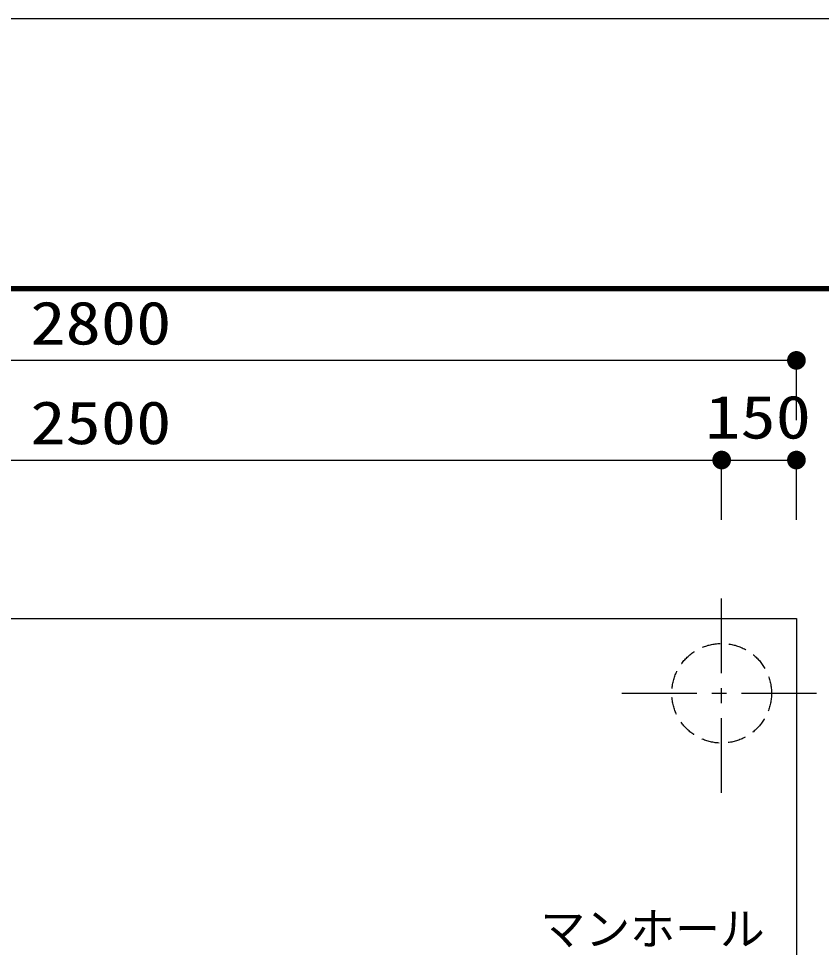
# Model space of a CAD drawing. Units: millimetres, scale not verified. Extents: x -24131 to 8910, y -6308 to 6308.
# Drawn here: x -4985 to -3374, y 4443 to 6308 of the extents above; entities that cross this region are included whole.
import ezdxf
from ezdxf.enums import TextEntityAlignment as Align

# ---------------------------------------------------------------- set-up
doc = ezdxf.new("R2010")
doc.units = ezdxf.units.MM
doc.header["$LTSCALE"] = 30
doc.linetypes.add('CHAIN1', pattern=[8, 5, -1, 1, -1])
doc.linetypes.add('DASHED1', pattern=[1.8, 1.2, -0.6])
for name, color, linetype, lineweight in [('0-1_空気管', 3, 'Continuous', 25), ('0-B_機器', 2, 'Continuous', 25), ('0-D_08', 2, 'Continuous', 25), ('1-5_00クル-フ-6寸法', 132, 'Continuous', 25), ('1-9_図面枠', 7, 'Continuous', 25), ('1-A_Axis_waku', 7, 'Continuous', 25)]:
    doc.layers.add(name, color=color, linetype=linetype, lineweight=lineweight)
doc.styles.add('ＭＳ ゴシック', font='')
doc.styles.get('ＭＳ ゴシック').set_extended_font_data('MS Gothic')

msp = doc.modelspace()

# ---------------------------------------------------------------- linework, layer by layer
at = {"layer": '0-B_機器', "linetype": 'CHAIN1'}
for p, q in [((-3574.26, 4753.46), (-3574.26, 5153.46)), ((-3774.26, 4953.46), (-3374.26, 4953.46))]:
    msp.add_line(p, q, dxfattribs=at)
at = {"layer": '0-B_機器'}
for p, q in [((-6224.26, 5103.46), (-3424.26, 5103.46)), ((-3424.26, 5103.46), (-3424.26, 2703.46))]:
    msp.add_line(p, q, dxfattribs=at)
at = {"layer": '0-D_08', "linetype": 'DASHED1'}
msp.add_circle((-3574.26, 4953.46), 100, dxfattribs=at)
at = {"layer": '1-5_00クル-フ-6寸法', "color": 4}
for p, q in [((-3424.26, 5621.51), (-6224.26, 5621.51)), ((-3424.26, 5501.51), (-3424.26, 5621.51)), ((-6074.26, 5421.51), (-3574.26, 5421.51)), ((-3574.26, 5301.51), (-3574.26, 5421.51)), ((-3574.26, 5301.51), (-3574.26, 5421.51)), ((-3574.26, 5421.51), (-3424.26, 5421.51)), ((-3424.26, 5301.51), (-3424.26, 5421.51))]:
    msp.add_line(p, q, dxfattribs=at)
at = {"layer": '1-5_00クル-フ-6寸法'}
for points in [[(-3424.26, 5621.51), (-3441.7, 5628.41), (-3440.69, 5630.54)], [(-3424.26, 5621.51), (-3440.69, 5630.54), (-3439.43, 5632.53)], [(-3424.26, 5621.51), (-3439.43, 5632.53), (-3437.93, 5634.35)], [(-3424.26, 5621.51), (-3437.93, 5634.35), (-3436.21, 5635.96)], [(-3424.26, 5621.51), (-3436.21, 5635.96), (-3434.31, 5637.34)], [(-3424.26, 5621.51), (-3434.31, 5637.34), (-3432.25, 5638.48)], [(-3424.26, 5621.51), (-3432.25, 5638.48), (-3430.06, 5639.34)], [(-3424.26, 5621.51), (-3430.06, 5639.34), (-3427.78, 5639.93)], [(-3424.26, 5621.51), (-3427.78, 5639.93), (-3425.44, 5640.22)], [(-3424.26, 5621.51), (-3425.44, 5640.22), (-3423.08, 5640.22)], [(-3424.26, 5621.51), (-3423.08, 5640.22), (-3420.75, 5639.93)], [(-3424.26, 5621.51), (-3420.75, 5639.93), (-3418.47, 5639.34)], [(-3424.26, 5621.51), (-3418.47, 5639.34), (-3416.28, 5638.48)], [(-3424.26, 5621.51), (-3416.28, 5638.48), (-3414.22, 5637.34)], [(-3424.26, 5621.51), (-3414.22, 5637.34), (-3412.31, 5635.96)], [(-3424.26, 5621.51), (-3412.31, 5635.96), (-3410.59, 5634.35)], [(-3424.26, 5621.51), (-3410.59, 5634.35), (-3409.09, 5632.53)], [(-3424.26, 5621.51), (-3409.09, 5632.53), (-3407.83, 5630.54)], [(-3424.26, 5621.51), (-3407.83, 5630.54), (-3406.83, 5628.41)], [(-3424.26, 5621.51), (-3443.01, 5621.51), (-3442.86, 5623.86)], [(-3424.26, 5621.51), (-3442.86, 5619.16), (-3443.01, 5621.51)], [(-3424.26, 5621.51), (-3442.86, 5623.86), (-3442.42, 5626.17)], [(-3424.26, 5621.51), (-3442.42, 5616.85), (-3442.86, 5619.16)], [(-3424.26, 5621.51), (-3442.42, 5626.17), (-3441.7, 5628.41)], [(-3424.26, 5621.51), (-3441.7, 5614.61), (-3442.42, 5616.85)], [(-3424.26, 5621.51), (-3440.69, 5612.48), (-3441.7, 5614.61)], [(-3424.26, 5621.51), (-3439.43, 5610.49), (-3440.69, 5612.48)], [(-3424.26, 5621.51), (-3437.93, 5608.67), (-3439.43, 5610.49)], [(-3424.26, 5621.51), (-3436.21, 5607.06), (-3437.93, 5608.67)], [(-3424.26, 5621.51), (-3434.31, 5605.68), (-3436.21, 5607.06)], [(-3424.26, 5621.51), (-3432.25, 5604.54), (-3434.31, 5605.68)], [(-3424.26, 5621.51), (-3430.06, 5603.68), (-3432.25, 5604.54)], [(-3424.26, 5621.51), (-3427.78, 5603.09), (-3430.06, 5603.68)], [(-3424.26, 5621.51), (-3425.44, 5602.8), (-3427.78, 5603.09)], [(-3424.26, 5621.51), (-3423.08, 5602.8), (-3425.44, 5602.8)], [(-3424.26, 5621.51), (-3406.83, 5628.41), (-3406.1, 5626.17)], [(-3424.26, 5621.51), (-3406.1, 5626.17), (-3405.66, 5623.86)], [(-3424.26, 5621.51), (-3405.66, 5623.86), (-3405.51, 5621.51)], [(-3424.26, 5621.51), (-3420.75, 5603.09), (-3423.08, 5602.8)], [(-3424.26, 5621.51), (-3418.47, 5603.68), (-3420.75, 5603.09)], [(-3424.26, 5621.51), (-3416.28, 5604.54), (-3418.47, 5603.68)], [(-3424.26, 5621.51), (-3414.22, 5605.68), (-3416.28, 5604.54)], [(-3424.26, 5621.51), (-3412.31, 5607.06), (-3414.22, 5605.68)], [(-3424.26, 5621.51), (-3410.59, 5608.67), (-3412.31, 5607.06)], [(-3424.26, 5621.51), (-3409.09, 5610.49), (-3410.59, 5608.67)], [(-3424.26, 5621.51), (-3407.83, 5612.48), (-3409.09, 5610.49)], [(-3424.26, 5621.51), (-3406.83, 5614.61), (-3407.83, 5612.48)], [(-3424.26, 5621.51), (-3406.1, 5616.85), (-3406.83, 5614.61)], [(-3424.26, 5621.51), (-3405.66, 5619.16), (-3406.1, 5616.85)], [(-3424.26, 5621.51), (-3405.51, 5621.51), (-3405.66, 5619.16)], [(-3574.26, 5421.51), (-3592.86, 5423.86), (-3592.42, 5426.17)], [(-3574.26, 5421.51), (-3592.86, 5423.86), (-3592.42, 5426.17)], [(-3574.26, 5421.51), (-3592.42, 5426.17), (-3591.7, 5428.41)], [(-3574.26, 5421.51), (-3592.42, 5426.17), (-3591.7, 5428.41)], [(-3574.26, 5421.51), (-3591.7, 5428.41), (-3590.69, 5430.54)], [(-3574.26, 5421.51), (-3591.7, 5428.41), (-3590.69, 5430.54)], [(-3574.26, 5421.51), (-3590.69, 5430.54), (-3589.43, 5432.53)], [(-3574.26, 5421.51), (-3590.69, 5430.54), (-3589.43, 5432.53)], [(-3574.26, 5421.51), (-3589.43, 5432.53), (-3587.93, 5434.35)], [(-3574.26, 5421.51), (-3589.43, 5432.53), (-3587.93, 5434.35)], [(-3574.26, 5421.51), (-3587.93, 5434.35), (-3586.21, 5435.96)], [(-3574.26, 5421.51), (-3587.93, 5434.35), (-3586.21, 5435.96)], [(-3574.26, 5421.51), (-3586.21, 5435.96), (-3584.31, 5437.34)], [(-3574.26, 5421.51), (-3586.21, 5435.96), (-3584.31, 5437.34)], [(-3574.26, 5421.51), (-3584.31, 5437.34), (-3582.25, 5438.48)], [(-3574.26, 5421.51), (-3584.31, 5437.34), (-3582.25, 5438.48)], [(-3574.26, 5421.51), (-3582.25, 5438.48), (-3580.06, 5439.34)], [(-3574.26, 5421.51), (-3582.25, 5438.48), (-3580.06, 5439.34)], [(-3574.26, 5421.51), (-3580.06, 5439.34), (-3577.78, 5439.93)], [(-3574.26, 5421.51), (-3580.06, 5439.34), (-3577.78, 5439.93)], [(-3574.26, 5421.51), (-3577.78, 5439.93), (-3575.44, 5440.22)], [(-3574.26, 5421.51), (-3577.78, 5439.93), (-3575.44, 5440.22)], [(-3574.26, 5421.51), (-3575.44, 5440.22), (-3573.08, 5440.22)], [(-3574.26, 5421.51), (-3575.44, 5440.22), (-3573.08, 5440.22)], [(-3574.26, 5421.51), (-3573.08, 5440.22), (-3570.75, 5439.93)], [(-3574.26, 5421.51), (-3573.08, 5440.22), (-3570.75, 5439.93)], [(-3574.26, 5421.51), (-3570.75, 5439.93), (-3568.47, 5439.34)], [(-3574.26, 5421.51), (-3570.75, 5439.93), (-3568.47, 5439.34)], [(-3574.26, 5421.51), (-3568.47, 5439.34), (-3566.28, 5438.48)], [(-3574.26, 5421.51), (-3568.47, 5439.34), (-3566.28, 5438.48)], [(-3574.26, 5421.51), (-3566.28, 5438.48), (-3564.22, 5437.34)], [(-3574.26, 5421.51), (-3566.28, 5438.48), (-3564.22, 5437.34)], [(-3574.26, 5421.51), (-3564.22, 5437.34), (-3562.31, 5435.96)], [(-3574.26, 5421.51), (-3564.22, 5437.34), (-3562.31, 5435.96)], [(-3574.26, 5421.51), (-3562.31, 5435.96), (-3560.59, 5434.35)], [(-3574.26, 5421.51), (-3562.31, 5435.96), (-3560.59, 5434.35)], [(-3574.26, 5421.51), (-3560.59, 5434.35), (-3559.09, 5432.53)], [(-3574.26, 5421.51), (-3560.59, 5434.35), (-3559.09, 5432.53)], [(-3574.26, 5421.51), (-3559.09, 5432.53), (-3557.83, 5430.54)], [(-3574.26, 5421.51), (-3559.09, 5432.53), (-3557.83, 5430.54)], [(-3574.26, 5421.51), (-3557.83, 5430.54), (-3556.83, 5428.41)], [(-3574.26, 5421.51), (-3557.83, 5430.54), (-3556.83, 5428.41)], [(-3574.26, 5421.51), (-3556.83, 5428.41), (-3556.1, 5426.17)], [(-3574.26, 5421.51), (-3556.83, 5428.41), (-3556.1, 5426.17)], [(-3574.26, 5421.51), (-3556.1, 5426.17), (-3555.66, 5423.86)], [(-3574.26, 5421.51), (-3556.1, 5426.17), (-3555.66, 5423.86)], [(-3424.26, 5421.51), (-3442.86, 5423.86), (-3442.42, 5426.17)], [(-3424.26, 5421.51), (-3442.42, 5426.17), (-3441.7, 5428.41)], [(-3424.26, 5421.51), (-3441.7, 5428.41), (-3440.69, 5430.54)], [(-3424.26, 5421.51), (-3440.69, 5430.54), (-3439.43, 5432.53)], [(-3424.26, 5421.51), (-3439.43, 5432.53), (-3437.93, 5434.35)], [(-3424.26, 5421.51), (-3437.93, 5434.35), (-3436.21, 5435.96)], [(-3424.26, 5421.51), (-3436.21, 5435.96), (-3434.31, 5437.34)], [(-3424.26, 5421.51), (-3434.31, 5437.34), (-3432.25, 5438.48)], [(-3424.26, 5421.51), (-3432.25, 5438.48), (-3430.06, 5439.34)], [(-3424.26, 5421.51), (-3430.06, 5439.34), (-3427.78, 5439.93)], [(-3424.26, 5421.51), (-3427.78, 5439.93), (-3425.44, 5440.22)], [(-3424.26, 5421.51), (-3425.44, 5440.22), (-3423.08, 5440.22)], [(-3424.26, 5421.51), (-3423.08, 5440.22), (-3420.75, 5439.93)], [(-3424.26, 5421.51), (-3420.75, 5439.93), (-3418.47, 5439.34)], [(-3424.26, 5421.51), (-3418.47, 5439.34), (-3416.28, 5438.48)], [(-3424.26, 5421.51), (-3416.28, 5438.48), (-3414.22, 5437.34)], [(-3424.26, 5421.51), (-3414.22, 5437.34), (-3412.31, 5435.96)], [(-3424.26, 5421.51), (-3412.31, 5435.96), (-3410.59, 5434.35)], [(-3424.26, 5421.51), (-3410.59, 5434.35), (-3409.09, 5432.53)], [(-3424.26, 5421.51), (-3409.09, 5432.53), (-3407.83, 5430.54)], [(-3424.26, 5421.51), (-3407.83, 5430.54), (-3406.83, 5428.41)], [(-3424.26, 5421.51), (-3406.83, 5428.41), (-3406.1, 5426.17)], [(-3424.26, 5421.51), (-3406.1, 5426.17), (-3405.66, 5423.86)], [(-3574.26, 5421.51), (-3593.01, 5421.51), (-3592.86, 5423.86)], [(-3574.26, 5421.51), (-3593.01, 5421.51), (-3592.86, 5423.86)], [(-3574.26, 5421.51), (-3592.86, 5419.16), (-3593.01, 5421.51)], [(-3574.26, 5421.51), (-3592.86, 5419.16), (-3593.01, 5421.51)], [(-3574.26, 5421.51), (-3592.42, 5416.85), (-3592.86, 5419.16)], [(-3574.26, 5421.51), (-3592.42, 5416.85), (-3592.86, 5419.16)], [(-3574.26, 5421.51), (-3591.7, 5414.61), (-3592.42, 5416.85)], [(-3574.26, 5421.51), (-3591.7, 5414.61), (-3592.42, 5416.85)], [(-3574.26, 5421.51), (-3590.69, 5412.48), (-3591.7, 5414.61)], [(-3574.26, 5421.51), (-3590.69, 5412.48), (-3591.7, 5414.61)], [(-3574.26, 5421.51), (-3589.43, 5410.49), (-3590.69, 5412.48)], [(-3574.26, 5421.51), (-3589.43, 5410.49), (-3590.69, 5412.48)], [(-3574.26, 5421.51), (-3587.93, 5408.67), (-3589.43, 5410.49)], [(-3574.26, 5421.51), (-3587.93, 5408.67), (-3589.43, 5410.49)], [(-3574.26, 5421.51), (-3586.21, 5407.06), (-3587.93, 5408.67)], [(-3574.26, 5421.51), (-3586.21, 5407.06), (-3587.93, 5408.67)], [(-3574.26, 5421.51), (-3584.31, 5405.68), (-3586.21, 5407.06)], [(-3574.26, 5421.51), (-3584.31, 5405.68), (-3586.21, 5407.06)], [(-3574.26, 5421.51), (-3582.25, 5404.54), (-3584.31, 5405.68)], [(-3574.26, 5421.51), (-3582.25, 5404.54), (-3584.31, 5405.68)], [(-3574.26, 5421.51), (-3580.06, 5403.68), (-3582.25, 5404.54)], [(-3574.26, 5421.51), (-3580.06, 5403.68), (-3582.25, 5404.54)], [(-3574.26, 5421.51), (-3577.78, 5403.09), (-3580.06, 5403.68)], [(-3574.26, 5421.51), (-3577.78, 5403.09), (-3580.06, 5403.68)], [(-3574.26, 5421.51), (-3575.44, 5402.8), (-3577.78, 5403.09)], [(-3574.26, 5421.51), (-3575.44, 5402.8), (-3577.78, 5403.09)], [(-3574.26, 5421.51), (-3573.08, 5402.8), (-3575.44, 5402.8)], [(-3574.26, 5421.51), (-3573.08, 5402.8), (-3575.44, 5402.8)], [(-3574.26, 5421.51), (-3555.66, 5423.86), (-3555.51, 5421.51)], [(-3574.26, 5421.51), (-3555.66, 5423.86), (-3555.51, 5421.51)], [(-3574.26, 5421.51), (-3570.75, 5403.09), (-3573.08, 5402.8)], [(-3574.26, 5421.51), (-3568.47, 5403.68), (-3570.75, 5403.09)], [(-3574.26, 5421.51), (-3566.28, 5404.54), (-3568.47, 5403.68)], [(-3574.26, 5421.51), (-3564.22, 5405.68), (-3566.28, 5404.54)], [(-3574.26, 5421.51), (-3562.31, 5407.06), (-3564.22, 5405.68)], [(-3574.26, 5421.51), (-3560.59, 5408.67), (-3562.31, 5407.06)], [(-3574.26, 5421.51), (-3559.09, 5410.49), (-3560.59, 5408.67)], [(-3574.26, 5421.51), (-3557.83, 5412.48), (-3559.09, 5410.49)], [(-3574.26, 5421.51), (-3556.83, 5414.61), (-3557.83, 5412.48)], [(-3574.26, 5421.51), (-3556.1, 5416.85), (-3556.83, 5414.61)], [(-3574.26, 5421.51), (-3555.66, 5419.16), (-3556.1, 5416.85)], [(-3574.26, 5421.51), (-3555.51, 5421.51), (-3555.66, 5419.16)], [(-3574.26, 5421.51), (-3570.75, 5403.09), (-3573.08, 5402.8)], [(-3574.26, 5421.51), (-3568.47, 5403.68), (-3570.75, 5403.09)], [(-3574.26, 5421.51), (-3566.28, 5404.54), (-3568.47, 5403.68)], [(-3574.26, 5421.51), (-3564.22, 5405.68), (-3566.28, 5404.54)], [(-3574.26, 5421.51), (-3562.31, 5407.06), (-3564.22, 5405.68)], [(-3574.26, 5421.51), (-3560.59, 5408.67), (-3562.31, 5407.06)], [(-3574.26, 5421.51), (-3559.09, 5410.49), (-3560.59, 5408.67)], [(-3574.26, 5421.51), (-3557.83, 5412.48), (-3559.09, 5410.49)], [(-3574.26, 5421.51), (-3556.83, 5414.61), (-3557.83, 5412.48)], [(-3574.26, 5421.51), (-3556.1, 5416.85), (-3556.83, 5414.61)], [(-3574.26, 5421.51), (-3555.66, 5419.16), (-3556.1, 5416.85)], [(-3574.26, 5421.51), (-3555.51, 5421.51), (-3555.66, 5419.16)], [(-3424.26, 5421.51), (-3443.01, 5421.51), (-3442.86, 5423.86)], [(-3424.26, 5421.51), (-3442.86, 5419.16), (-3443.01, 5421.51)], [(-3424.26, 5421.51), (-3442.42, 5416.85), (-3442.86, 5419.16)], [(-3424.26, 5421.51), (-3441.7, 5414.61), (-3442.42, 5416.85)], [(-3424.26, 5421.51), (-3440.69, 5412.48), (-3441.7, 5414.61)], [(-3424.26, 5421.51), (-3439.43, 5410.49), (-3440.69, 5412.48)], [(-3424.26, 5421.51), (-3437.93, 5408.67), (-3439.43, 5410.49)], [(-3424.26, 5421.51), (-3436.21, 5407.06), (-3437.93, 5408.67)], [(-3424.26, 5421.51), (-3434.31, 5405.68), (-3436.21, 5407.06)], [(-3424.26, 5421.51), (-3432.25, 5404.54), (-3434.31, 5405.68)], [(-3424.26, 5421.51), (-3430.06, 5403.68), (-3432.25, 5404.54)], [(-3424.26, 5421.51), (-3427.78, 5403.09), (-3430.06, 5403.68)], [(-3424.26, 5421.51), (-3425.44, 5402.8), (-3427.78, 5403.09)], [(-3424.26, 5421.51), (-3423.08, 5402.8), (-3425.44, 5402.8)], [(-3424.26, 5421.51), (-3405.66, 5423.86), (-3405.51, 5421.51)], [(-3424.26, 5421.51), (-3420.75, 5403.09), (-3423.08, 5402.8)], [(-3424.26, 5421.51), (-3418.47, 5403.68), (-3420.75, 5403.09)], [(-3424.26, 5421.51), (-3416.28, 5404.54), (-3418.47, 5403.68)], [(-3424.26, 5421.51), (-3414.22, 5405.68), (-3416.28, 5404.54)], [(-3424.26, 5421.51), (-3412.31, 5407.06), (-3414.22, 5405.68)], [(-3424.26, 5421.51), (-3410.59, 5408.67), (-3412.31, 5407.06)], [(-3424.26, 5421.51), (-3409.09, 5410.49), (-3410.59, 5408.67)], [(-3424.26, 5421.51), (-3407.83, 5412.48), (-3409.09, 5410.49)], [(-3424.26, 5421.51), (-3406.83, 5414.61), (-3407.83, 5412.48)], [(-3424.26, 5421.51), (-3406.1, 5416.85), (-3406.83, 5414.61)], [(-3424.26, 5421.51), (-3405.66, 5419.16), (-3406.1, 5416.85)], [(-3424.26, 5421.51), (-3405.51, 5421.51), (-3405.66, 5419.16)]]:
    msp.add_solid(points, dxfattribs=at)
at = {"layer": '1-9_図面枠'}
msp.add_lwpolyline([(-8910, -6307.5), (-8910, 6307.5), (8910, 6307.5), (8910, -6307.5)], close=True, dxfattribs=at)
at = {"layer": '1-A_Axis_waku'}
for p, q in [((-7778.4, 5769.9), (8408.4, 5769.9)), ((-7777.8, 5769.3), (8407.8, 5769.3)), ((-7777.2, 5768.7), (8407.2, 5768.7)), ((-7776.6, 5768.1), (8406.6, 5768.1)), ((-7776, 5767.5), (8406, 5767.5)), ((-7775.4, 5766.9), (8405.4, 5766.9)), ((-7774.8, 5766.3), (8404.8, 5766.3)), ((-7774.2, 5765.7), (8404.2, 5765.7)), ((-7773.6, 5765.1), (8403.6, 5765.1)), ((-7773, 5764.5), (8403, 5764.5)), ((-7772.4, 5763.9), (8402.4, 5763.9)), ((-7771.8, 5763.3), (8401.8, 5763.3)), ((-7771.2, 5762.7), (8401.2, 5762.7)), ((-7770.6, 5762.1), (8400.6, 5762.1)), ((-7770, 5761.5), (8400, 5761.5))]:
    msp.add_line(p, q, dxfattribs=at)

# ---------------------------------------------------------------- texts
at = {"layer": '0-1_空気管', "color": 4, "style": 'ＭＳ ゴシック'}
msp.add_text('マンホール', height=65.98, dxfattribs=at).set_placement((-3937.88, 4427.85), align=Align.BOTTOM_LEFT)
at = {"layer": '1-5_00クル-フ-6寸法', "color": 3, "style": 'ＭＳ ゴシック', "width": 1.2}
for s, p in [('2800', (-4961.4, 5627.36)), ('2500', (-4961.4, 5427.36)), ('150', (-3607.26, 5438.61))]:
    msp.add_text(s, height=86.66, dxfattribs=at).set_placement(p, align=Align.BOTTOM_LEFT)

doc.saveas('drawing.dxf')
